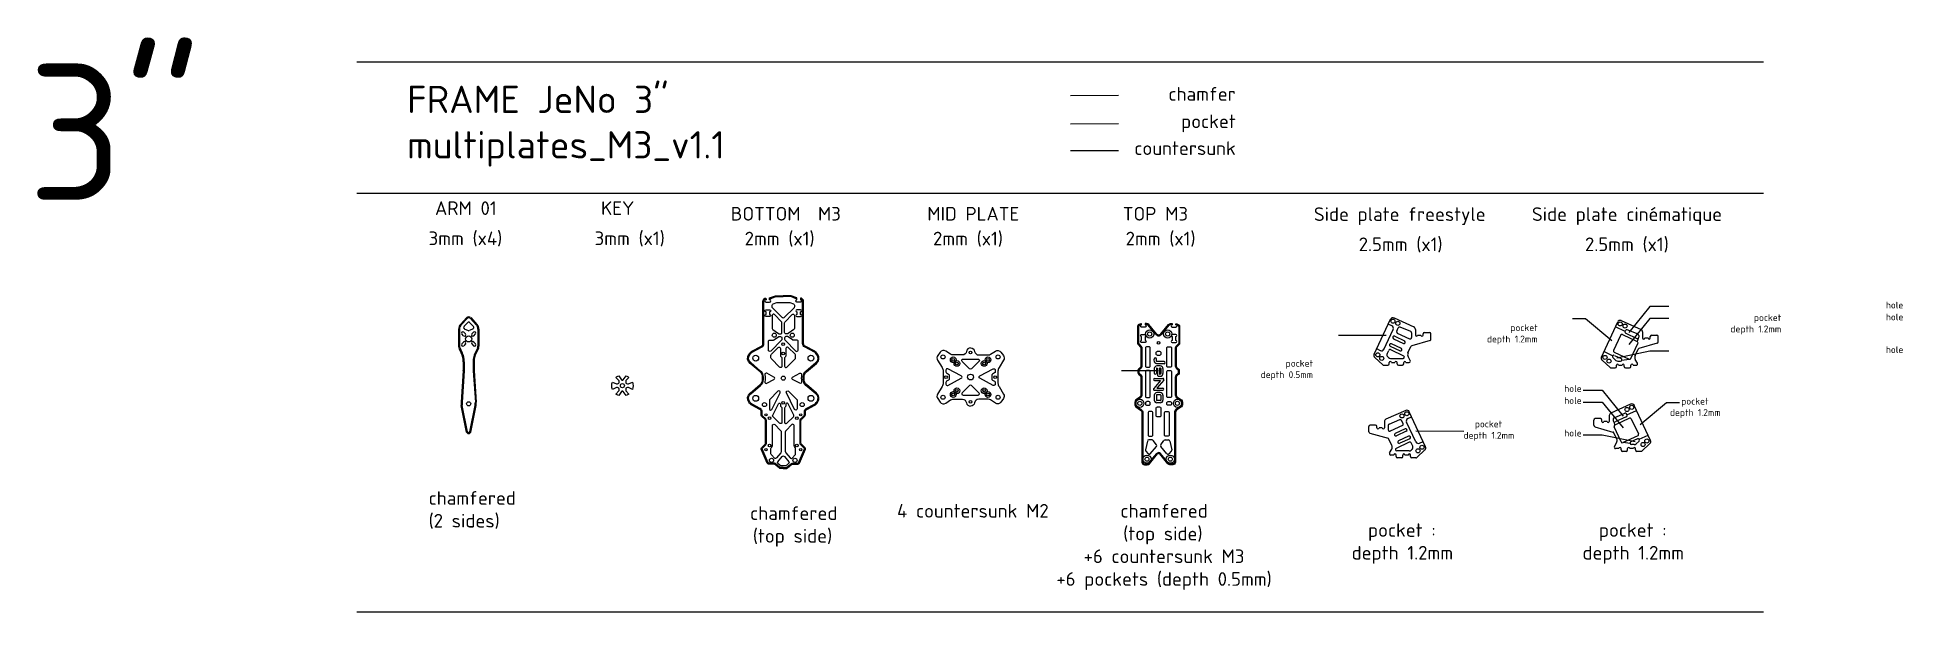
# Model space of a CAD drawing. Header units: millimetres. Extents: x -234 to 1134, y 0 to 421.
import ezdxf

# ---------------------------------------------------------------- set-up
doc = ezdxf.new("R2010")
doc.units = ezdxf.units.MM
doc.linetypes.add('JIS_09_08', pattern=[10.75, 8, -0.55, 0.55, -0.55, 0.55, -0.55])
for name, color, linetype in [('Calque1', 150, 'Continuous'), ('Calque1_pocket', 10, 'Continuous'), ('chamfered', 30, 'Continuous'), ('countersunk', 90, 'Continuous'), ('pocket', 1, 'Continuous')]:
    doc.layers.add(name, color=color, linetype=linetype)
doc.styles.get("Standard").update_dxf_attribs({"font": 'arial.ttf'})

msp = doc.modelspace()

# ---------------------------------------------------------------- linework, layer by layer
for points in [[(962.6, 223.8), (948.6, 223.8), (933.2, 204.8)], [(962.6, 215), (948.6, 215), (933.2, 196)], [(962.6, 191.1), (948.6, 191.1), (924.5, 186)], [(899.8, 162.5), (913.8, 162.5), (929.2, 143.5)], [(899.8, 153.8), (913.8, 153.8), (929.2, 134.8)], [(899.8, 129.8), (913.8, 129.8), (937.8, 124.8)]]:
    msp.add_lwpolyline(points)
at = {"layer": 'Calque1'}
for p, q in [((0, 403.3), (1032, 403.3)), ((0, 306.9), (1032, 306.9)), ((74.7, 207.3), (74.7, 194.7)), ((80.7, 215.7), (76, 210.7)), ((81.4, 212.1), (78.6, 209.2)), ((78.9, 207.6), (81.7, 206.2)), ((85.3, 207.6), (82.6, 206.2)), ((82.8, 212.1), (85.6, 209.2)), ((83.6, 215.7), (88.2, 210.7)), ((89.6, 207.3), (89.6, 194.7)), ((746.4, 188.8), (758.4, 214.5)), ((761, 215.5), (775.6, 208.9)), ((763, 205.7), (764.1, 208.2)), ((773.3, 205.5), (765.4, 208.7)), ((776.7, 207.1), (776.7, 202.8)), ((913.1, 186.8), (925.1, 212.5)), ((927.7, 213.5), (942.3, 207)), ((930.5, 205.6), (930.8, 206.2)), ((940, 203.5), (932.1, 206.7)), ((74.9, 193.4), (76.7, 189.6)), ((78.4, 202.4), (77.1, 203.7)), ((78.4, 197.8), (77.1, 196.5)), ((79.8, 203.8), (78.5, 205.1)), ((79.8, 196.4), (78.5, 195.1)), ((84.4, 203.8), (85.7, 205.1)), ((84.4, 196.4), (85.7, 195.1)), ((85.8, 202.4), (87.1, 203.7)), ((85.8, 197.8), (87.1, 196.5)), ((89.3, 193.4), (87.5, 189.6)), ((755.9, 189.2), (757.1, 191.7)), ((758.1, 194.7), (765.4, 191.4)), ((758.4, 192.2), (768, 187.7)), ((759, 196.6), (766.2, 193.2)), ((760.6, 200.2), (767.9, 196.8)), ((761.5, 202), (768.7, 198.6)), ((763.4, 204.4), (772.4, 200.2)), ((771.2, 189.8), (773.4, 194.5)), ((773.9, 204.5), (773.9, 201.1)), ((787.4, 198.9), (774, 195)), ((778.3, 202.8), (780.7, 202.8)), ((782.3, 202.8), (782.3, 203.8)), ((783.3, 204.8), (787.1, 204.8)), ((788.1, 199.9), (788.1, 203.8)), ((927.2, 202.7), (922.1, 191.6)), ((928.6, 203.2), (939.4, 198.1)), ((931, 204.3), (939.1, 200.5)), ((934.7, 185.7), (939.9, 196.8)), ((937.9, 187.9), (940.1, 192.5)), ((940.6, 202.6), (940.6, 201.4)), ((954.1, 196.9), (940.7, 193)), ((943.4, 205.2), (943.4, 200.8)), ((945, 200.8), (947.4, 200.8)), ((949, 200.8), (949, 201.8)), ((950, 202.8), (953.8, 202.8)), ((954.8, 197.9), (954.8, 201.8)), ((78.1, 183.3), (78.1, 177)), ((86.1, 183.3), (86.1, 177)), ((746.9, 186.5), (752.8, 181)), ((753.5, 180.8), (756.5, 180.8)), ((756.4, 186.9), (757.1, 186.3)), ((757.5, 181.8), (757.5, 182.8)), ((758.4, 185.8), (767.6, 185.8)), ((759.1, 182.8), (761.6, 182.8)), ((763.2, 181.8), (763.2, 182.8)), ((764.2, 180.8), (767.1, 180.8)), ((768.1, 181.8), (768.1, 182.8)), ((769.7, 182.8), (772, 182.8)), ((772.9, 184.3), (771.3, 187.1)), ((913.6, 184.5), (919.5, 179.1)), ((920.2, 178.8), (923.2, 178.8)), ((921.6, 186.4), (923.8, 184.3)), ((922.5, 190.3), (933.4, 185.2)), ((922.7, 188), (927.6, 185.7)), ((924.2, 179.8), (924.2, 180.8)), ((925.1, 183.8), (927.2, 183.8)), ((925.8, 180.8), (928.3, 180.8)), ((929.9, 179.8), (929.9, 180.8)), ((930.9, 178.8), (933.8, 178.8)), ((934.8, 179.8), (934.8, 180.8)), ((936.4, 180.8), (938.7, 180.8)), ((939.6, 182.3), (938, 185.1)), ((78.1, 176.6), (76.5, 153.7)), ((86.1, 176.6), (87.7, 153.7)), ((80.6, 131.8), (76.7, 151.2)), ((83.6, 131.8), (87.5, 151.2)), ((934.6, 152.3), (920.1, 145.7)), ((949.2, 125.6), (937.3, 151.3)), ((747.4, 136.9), (743.5, 136.9)), ((753.9, 139.3), (753.9, 134.9)), ((769.6, 147.6), (755.1, 141.1)), ((757.4, 137.6), (765.2, 140.9)), ((767.7, 137.9), (766.5, 140.4)), ((784.2, 121), (772.2, 146.6)), ((907.6, 136.7), (907.6, 140.6)), ((912.4, 141.6), (908.6, 141.6)), ((913.4, 139.6), (913.4, 140.6)), ((917.3, 139.6), (915, 139.6)), ((918.9, 143.9), (918.9, 139.6)), ((921.8, 141.3), (921.8, 140.1)), ((922.4, 142.3), (930.3, 145.5)), ((933.8, 141.9), (923, 136.9)), ((931.4, 143), (923.2, 139.2)), ((931.9, 144.3), (931.6, 145)), ((935.1, 141.5), (940.3, 130.4)), ((81.5, 130.8), (81, 131.2)), ((82.7, 130.8), (83.2, 131.2)), ((580.1, 125.2), (578.7, 118.6)), ((583.6, 126), (581.1, 126)), ((586.8, 122.5), (584.4, 125.6)), ((589.8, 122.5), (592.2, 125.6)), ((593, 126), (595.5, 126)), ((596.5, 125.2), (597.9, 118.6)), ((742.5, 132), (742.5, 135.9)), ((743.2, 131), (756.6, 127.2)), ((748.4, 134.9), (748.4, 135.9)), ((752.3, 134.9), (750, 134.9)), ((756.8, 136.7), (756.8, 133.3)), ((759.4, 122), (757.2, 126.6)), ((767.2, 136.6), (758.2, 132.4)), ((769.1, 134.1), (761.9, 130.8)), ((772.2, 124.3), (762.6, 119.8)), ((770, 132.3), (762.7, 128.9)), ((771.7, 128.7), (764.4, 125.3)), ((772.5, 126.9), (765.3, 123.5)), ((774.7, 121.4), (773.6, 123.8)), ((908.3, 135.7), (921.6, 131.8)), ((924.4, 126.6), (922.3, 131.3)), ((927.7, 124.5), (922.5, 135.6)), ((922.8, 121.1), (924.3, 123.9)), ((939.8, 129), (929, 124)), ((939.7, 126.8), (934.8, 124.5)), ((940.8, 125.1), (938.6, 123.1)), ((948.8, 123.3), (942.9, 117.8)), ((578.9, 117.7), (580.7, 115.8)), ((582.2, 115.8), (586.8, 121.2)), ((594.4, 115.8), (589.8, 121.2)), ((597.6, 117.7), (595.9, 115.8)), ((757.7, 116.4), (759.3, 119.2)), ((760.9, 114.9), (758.6, 114.9)), ((762.5, 113.9), (762.5, 114.9)), ((772.2, 117.9), (763, 117.9)), ((766.4, 112.9), (763.5, 112.9)), ((767.4, 113.9), (767.4, 114.9)), ((771.5, 114.9), (769, 114.9)), ((773.1, 113.9), (773.1, 114.9)), ((774.2, 119.1), (773.6, 118.4)), ((777.1, 112.9), (774.1, 112.9)), ((783.7, 118.6), (777.8, 113.2)), ((926, 119.6), (923.6, 119.6)), ((927.6, 118.6), (927.6, 119.6)), ((931.4, 117.6), (928.6, 117.6)), ((932.4, 118.6), (932.4, 119.6)), ((936.6, 119.6), (934, 119.6)), ((937.3, 122.6), (935.2, 122.6)), ((938.2, 118.6), (938.2, 119.6)), ((942.2, 117.6), (939.2, 117.6)), ((0, 0), (1032, 0))]:
    msp.add_line(p, q, dxfattribs=at)
for points in [[(312.9, 105.1), (310.4, 105.1, -0.175895), (309.8, 105.4), (306.5, 108.1, 0.175895), (305.9, 108.3), (302.1, 108.3, -0.297645), (301.2, 108.9), (296.7, 119.1, -0.309066), (296.9, 120.2), (299.6, 122.9, 0.198915), (299.9, 123.6), (299.9, 140.2, 0.198909), (299.6, 140.9), (297, 143.5, -0.198912), (296.7, 144.3), (296.7, 146.6, 0.276982), (295.7, 148.4), (289.8, 151.5, -0.112854), (288.2, 153), (287.7, 153.6, -0.394562), (288.5, 160.4), (295.9, 166.6, 0.221499), (297.7, 170.4), (297.7, 172.1, 0.221499), (295.9, 175.9), (288.5, 182.1, -0.394562), (287.7, 188.9), (288.2, 189.5, -0.112854), (289.8, 191), (297, 194.8, 0.276982), (298, 196.6), (298, 228, -0.198912), (298.3, 228.8), (299.5, 229.9, -0.668179), (300.3, 229.6), (300.3, 228.7, 1), (300.3, 227.1), (302.9, 227.1, 1), (302.9, 228.7), (302.9, 230.1), (307.2, 231.7, -0.092844), (307.9, 231.8), (312.9, 231.8)], [(312.9, 105.1), (315.4, 105.1, 0.175895), (316.1, 105.4), (319.3, 108.1, -0.175895), (320, 108.3), (323.7, 108.3, 0.297645), (324.7, 108.9), (329.1, 119.1, 0.309066), (328.9, 120.2), (326.2, 122.9, -0.198915), (325.9, 123.6), (325.9, 140.2, -0.198909), (326.2, 140.9), (328.8, 143.5, 0.198912), (329.1, 144.3), (329.1, 146.6, -0.276982), (330.2, 148.4), (336, 151.5, 0.112854), (337.7, 153), (338.1, 153.6, 0.394562), (337.3, 160.4), (330, 166.6, -0.221499), (328.2, 170.4), (328.2, 172.1, -0.221499), (330, 175.9), (337.3, 182.1, 0.394562), (338.1, 188.9), (337.7, 189.5, 0.112854), (336, 191), (328.9, 194.8, -0.276982), (327.8, 196.6), (327.8, 228, 0.198912), (327.5, 228.8), (326.4, 229.9, 0.668179), (325.5, 229.6), (325.5, 228.7, -1), (325.5, 227.1), (322.9, 227.1, -1), (322.9, 228.7), (322.9, 230.1), (318.7, 231.7, 0.092844), (317.9, 231.8), (312.9, 231.8)], [(586.8, 203.8), (581.1, 210.6, 0.221601), (579.5, 211.3), (578.3, 211.3), (578.3, 210.4, -1), (578.3, 208.8), (575.7, 208.8, -1), (575.7, 210.4), (575.7, 210.8, 0.581935), (574.9, 211.2), (573.4, 210.3, 0.264274), (572.9, 209.4), (572.9, 196.7, 0.198912), (573.2, 196), (575, 194.1, -0.198912), (575.3, 193.4), (575.3, 180.3, -0.243004), (574.5, 178.7), (573.8, 178.1, 0.243004), (573.1, 176.9), (573.1, 175.3, 0.243004), (573.8, 174.1), (574.5, 173.5, -0.243004), (575.3, 171.9), (575.3, 159, -0.243004), (574.5, 157.3), (571.6, 155.3, 0.243004), (570.8, 153.7), (570.8, 151.8, 0.243004), (571.6, 150.2), (575.1, 147.7, -0.243001), (576, 146.1), (576, 109.7), (576, 109.7, 0.41421), (578, 107.7), (579.9, 107.7, 0.222436), (581.5, 108.4), (587.5, 115.7, -0.222436), (588.3, 116)], [(589.8, 203.8), (595.5, 210.6, -0.221601), (597, 211.3), (598.3, 211.3), (598.3, 210.4, 1), (598.3, 208.8), (600.9, 208.8, 1), (600.9, 210.4), (600.9, 210.8, -0.581935), (601.6, 211.2), (603.2, 210.3, -0.264274), (603.7, 209.4), (603.7, 196.7, -0.198912), (603.4, 196), (601.5, 194.1, 0.198912), (601.2, 193.4), (601.2, 180.3, 0.243004), (602.1, 178.7), (602.8, 178.1, -0.243004), (603.4, 176.9), (603.4, 175.3, -0.243004), (602.8, 174.1), (602.1, 173.5, 0.243004), (601.2, 171.9), (601.2, 159, 0.243004), (602.1, 157.3), (605, 155.3, -0.243004), (605.8, 153.7), (605.8, 151.8, -0.243004), (605, 150.2), (601.4, 147.7, 0.243001), (600.6, 146.1), (600.6, 109.7), (600.6, 109.7, -0.41421), (598.6, 107.7), (596.6, 107.7, -0.222436), (595.1, 108.4), (589.1, 115.7, 0.222436), (588.3, 116)], [(450.3, 193.5, 0.372437), (447.3, 190.9, -0.372437), (444.4, 188.3), (437.3, 188.3, -0.144426), (435.7, 188.8), (432.1, 191.1, 0.397447), (428, 190.4), (426.2, 187.9, 0.304357), (426.1, 184.5), (429.4, 179.1, -0.138495), (430.2, 176.4), (430.2, 172.1), (430.2, 167.7, -0.138495), (429.4, 165.1), (426.1, 159.6, 0.304357), (426.2, 156.3), (428, 153.8, 0.397447), (432.1, 153), (435.7, 155.3, -0.144426), (437.3, 155.8), (444.4, 155.8, -0.372437), (447.3, 153.3, 0.372437), (450.3, 150.7, 0.372437)], [(450.3, 193.5, -0.372437), (453.3, 190.9, 0.372437), (456.3, 188.3), (463.3, 188.3, 0.144426), (464.9, 188.8), (468.5, 191.1, -0.397447), (472.6, 190.4), (474.4, 187.9, -0.304357), (474.6, 184.5), (471.2, 179.1, 0.138495), (470.4, 176.4), (470.4, 172.1), (470.4, 167.7, 0.138495), (471.2, 165.1), (474.6, 159.6, -0.304357), (474.4, 156.3), (472.6, 153.8, -0.397447), (468.5, 153), (464.9, 155.3, 0.144426), (463.3, 155.8), (456.3, 155.8, 0.372437), (453.3, 153.3, -0.372437), (450.3, 150.7, -0.372437)]]:
    msp.add_lwpolyline(points, format="xyb", dxfattribs=at)
for points in [[(300.3, 219.9, -1), (300.3, 221.5), (302.9, 221.5, -1), (302.9, 219.9), (302.9, 218.1, -1), (302.9, 216.5), (300.3, 216.5, -1), (300.3, 218.1)], [(312.9, 226.9), (317.4, 226.9, -0.092844), (317.7, 226.8), (320.4, 225.8, -0.309469), (321.1, 224.8), (321.1, 223.5, -0.198912), (320.8, 222.8), (313.6, 215.7, -0.414214), (312.2, 215.7), (305.1, 222.8, -0.198912), (304.8, 223.5), (304.8, 224.8, -0.309469), (305.4, 225.8), (308.1, 226.8, -0.092844), (308.5, 226.9)], [(325.5, 219.9, 1), (325.5, 221.5), (322.9, 221.5, 1), (322.9, 219.9), (322.9, 218.1, 1), (322.9, 216.5), (325.5, 216.5, 1), (325.5, 218.1)], [(305.2, 206.9), (309.3, 204, 0.155552), (309.8, 203.8), (310.9, 203.8, 0.414214), (311.9, 204.8), (311.9, 212, 0.198912), (311.6, 212.7), (306.5, 217.9, 0.668195), (304.8, 217.2), (304.8, 207.7, 0.242992)], [(320.7, 206.9), (316.6, 204, -0.155552), (316, 203.8), (314.9, 203.8, -0.414214), (313.9, 204.8), (313.9, 212, -0.198912), (314.2, 212.7), (319.4, 217.9, -0.668195), (321.1, 217.2), (321.1, 207.7, -0.242992)], [(305.5, 199.2, 0.155552), (306.1, 199.4), (309.3, 201.6, -0.155552), (309.8, 201.8), (310.9, 201.8, -0.414214), (311.9, 200.8), (311.9, 199.8, -0.198912), (311.6, 199.1), (303.7, 191.2, -0.668145), (302, 191.9), (302, 198.2, -0.414241), (303, 199.2)], [(304.2, 188.8), (309.2, 193.8, -0.668187), (310.9, 193.1), (310.9, 187.9, 0.198919), (311.2, 187.2), (311.6, 186.8, -0.198912), (311.9, 186.1), (311.9, 180.1, -0.667391), (310.2, 179.4), (304.2, 185.4, -0.199485), (303.9, 186.1), (303.9, 188.1, -0.198906)], [(320.3, 199.2, -0.155552), (319.7, 199.4), (316.6, 201.6, 0.155552), (316, 201.8), (314.9, 201.8, 0.414214), (313.9, 200.8), (313.9, 199.8, 0.198912), (314.2, 199.1), (322.1, 191.2, 0.668145), (323.8, 191.9), (323.8, 198.2, 0.414241), (322.8, 199.2)], [(321.6, 188.8), (316.6, 193.8, 0.668187), (314.9, 193.1), (314.9, 187.9, -0.198919), (314.6, 187.2), (314.2, 186.8, 0.198912), (313.9, 186.1), (313.9, 180.1, 0.667391), (315.6, 179.4), (321.6, 185.4, 0.199485), (321.9, 186.1), (321.9, 188.1, 0.198906)], [(575.7, 197.4, -1), (575.7, 199), (575.7, 201.8, -1), (575.7, 203.4), (578.3, 203.4, -1), (578.3, 201.8), (578.3, 199, -1), (578.3, 197.4)], [(579.7, 179.3), (581.2, 179.3, 0.414214), (582.2, 180.3), (582.2, 193.3, 0.414214), (581.2, 194.3), (579.7, 194.3, 0.414214), (578.7, 193.3), (578.7, 180.3, 0.414214)], [(596.8, 179.3), (595.3, 179.3, -0.414214), (594.3, 180.3), (594.3, 193.3, -0.414214), (595.3, 194.3), (596.8, 194.3, -0.414214), (597.8, 193.3), (597.8, 180.3, -0.414214)], [(600.9, 197.4, 1), (600.9, 199), (600.9, 201.8, 1), (600.9, 203.4), (598.3, 203.4, 1), (598.3, 201.8), (598.3, 199, 1), (598.3, 197.4)], [(443.5, 171.2, 0.607188), (443.5, 173), (433.6, 178.1, 0.562717), (432.2, 177.2), (432.2, 176, 0.264198), (432.7, 175.1), (434.2, 174.2, -0.264198), (434.7, 173.3), (434.7, 172.1), (434.7, 170.8, -0.264198), (434.2, 169.9), (432.7, 169, 0.264198), (432.2, 168.2), (432.2, 166.9, 0.562717), (433.6, 166)], [(449.6, 178.2), (444.2, 183.6, -0.668967), (444.9, 185.3), (455.8, 185.3, -0.668967), (456.5, 183.6), (451, 178.2, -0.412937)], [(457.1, 171.2, -0.607188), (457.1, 173), (467, 178.1, -0.562717), (468.4, 177.2), (468.4, 176, -0.264198), (468, 175.1), (466.4, 174.2, 0.264198), (465.9, 173.3), (465.9, 172.1), (465.9, 170.8, 0.264198), (466.4, 169.9), (468, 169, -0.264198), (468.4, 168.2), (468.4, 166.9, -0.562717), (467, 166)], [(199.7, 159.6, -0.07543), (197.6, 158.5), (195.5, 161.4, 0.513236), (194.2, 161.4), (192.2, 158.5, -0.07543), (190.1, 159.6), (192.3, 162, 0.187292), (192.5, 162.6), (192.5, 163.3, 0.326579), (191.8, 164.2), (191.2, 164.5, 0.187351), (190.5, 164.4), (187.6, 163.1, -0.177758), (187.6, 168.4), (190.5, 167.1, 0.187351), (191.2, 167.1), (191.8, 167.3, 0.326579), (192.5, 168.2), (192.5, 168.9, 0.187292), (192.3, 169.6), (190.1, 171.9, -0.07543), (192.2, 173), (194.2, 170.1, 0.513236), (195.5, 170.1), (197.6, 173, -0.07543), (199.7, 171.9), (197.5, 169.6, 0.187292), (197.3, 168.9), (197.3, 168.2, 0.326579), (197.9, 167.3), (198.6, 167.1, 0.187351), (199.3, 167.1), (202.2, 168.4, -0.177758), (202.2, 163.1), (199.3, 164.4, 0.187351), (198.6, 164.5), (197.9, 164.2, 0.326579), (197.3, 163.3), (197.3, 162.6, 0.187292), (197.5, 162), (199.7, 159.6)], [(306.1, 172.1), (300.8, 174.9, 0.636175), (299.4, 173.8, -0.108505), (299.4, 168.7, 0.636175), (300.8, 167.6), (306.1, 170.4, 0.607188)], [(319.7, 172.1), (325, 174.9, -0.636175), (326.4, 173.8, 0.108505), (326.4, 168.7, -0.636175), (325, 167.6), (319.7, 170.4, -0.607188)], [(449.6, 165.9), (444.2, 160.5, 0.668967), (444.9, 158.8), (455.8, 158.8, 0.668967), (456.5, 160.5), (451, 165.9, 0.412937)], [(579.7, 157.1), (581.2, 157.1, 0.414214), (582.2, 158.1), (582.2, 175.9, 0.414214), (581.2, 176.9), (579.7, 176.9, 0.414214), (578.7, 175.9), (578.7, 158.1, 0.414214)], [(596.8, 157.1), (595.3, 157.1, -0.414214), (594.3, 158.1), (594.3, 175.9, -0.414214), (595.3, 176.9), (596.8, 176.9, -0.414214), (597.8, 175.9), (597.8, 158.1, -0.414214)], [(302.7, 155), (302.7, 148.9, 0.792288), (304.6, 148.4), (310.6, 160.5, 0.848945), (309, 161.7), (303, 155.7, 0.199479)], [(309.4, 152.5, -0.792298), (310.9, 152.1), (310.9, 151.1, 0.198919), (311.2, 150.4), (311.6, 150, -0.198912), (311.9, 149.3), (311.9, 138.9, -0.668179), (310.2, 138.2), (305.4, 142.9, -0.322233), (305.2, 144.1)], [(316.4, 152.5, 0.792298), (314.9, 152.1), (314.9, 151.1, -0.198919), (314.6, 150.4), (314.2, 150, 0.198912), (313.9, 149.3), (313.9, 138.9, 0.668179), (315.6, 138.2), (320.4, 142.9, 0.322233), (320.6, 144.1)], [(323.1, 155), (323.1, 148.9, -0.792288), (321.2, 148.4), (315.2, 160.5, -0.848945), (316.8, 161.7), (322.8, 155.7, -0.199479)], [(579.7, 151.4), (581.2, 151.4, 0.414214), (582.2, 152.4), (582.2, 153.1, 0.414214), (581.2, 154.1), (579.7, 154.1, 0.414214), (578.7, 153.1), (578.7, 152.4, 0.414214)], [(596.8, 151.4), (595.3, 151.4, -0.414214), (594.3, 152.4), (594.3, 153.1, -0.414214), (595.3, 154.1), (596.8, 154.1, -0.414214), (597.8, 153.1), (597.8, 152.4, -0.414214)], [(308, 112.8, -0.440855), (306.5, 112.7), (304.2, 115, -0.198909), (303.9, 115.7), (303.9, 119.7, -0.213406), (304.3, 120.4, 0.213403), (304.9, 121.9), (304.9, 136.5, -0.668179), (306.6, 137.2), (310.8, 133, -0.198912), (311.4, 131.6), (311.4, 117.7, -0.175598), (311, 116.4)], [(317.9, 112.8, 0.440855), (319.4, 112.7), (321.6, 115, 0.198909), (321.9, 115.7), (321.9, 119.7, 0.213406), (321.6, 120.4, -0.213403), (320.9, 121.9), (320.9, 136.5, 0.668179), (319.2, 137.2), (315, 133, 0.198912), (314.4, 131.6), (314.4, 117.7, 0.175598), (314.9, 116.4)], [(581.5, 128.7), (583, 128.7, 0.414214), (584, 129.7), (584, 145.8, 0.414214), (583, 146.8), (581.5, 146.8, 0.414214), (580.5, 145.8), (580.5, 129.7, 0.414214)], [(595, 128.7), (593.5, 128.7, -0.414214), (592.5, 129.7), (592.5, 145.8, -0.414214), (593.5, 146.8), (595, 146.8, -0.414214), (596, 145.8), (596, 129.7, -0.414214)], [(313.7, 113.9), (317, 110, -0.413876), (316.8, 108.6), (315.4, 107.4, -0.175895), (314.7, 107.1), (312.9, 107.1), (311.1, 107.1, -0.175895), (310.5, 107.4), (309, 108.6, -0.413876), (308.9, 110), (312.2, 113.9, -0.46803)]]:
    msp.add_lwpolyline(points, format="xyb", close=True, dxfattribs=at)
for centre, radius in [((760.2, 213.1), 1.5), ((763.8, 211.5), 1.5), ((926.9, 211.1), 1.5), ((930.5, 209.5), 1.5), ((82.1, 200.1), 2.25), ((306.3, 202.8), 1.5), ((312.9, 196.3), 1), ((319.5, 202.8), 1.5), ((581.7, 203.7), 1.5), ((588.3, 197.2), 1), ((594.9, 203.7), 1.5), ((292.7, 186), 2.15), ((312.9, 189.3), 1), ((333.2, 186), 2.15), ((430.1, 186.9), 1.5), ((437.6, 184.8), 1), ((440.3, 182.1), 1), ((450.3, 190.1), 1), ((460.3, 182.1), 1), ((463.1, 184.8), 1), ((470.5, 186.9), 1.5), ((749.1, 188.4), 1.5), ((752, 185.8), 1.5), ((915.8, 186.5), 1.5), ((918.7, 183.8), 1.5), ((194.9, 165.8), 1.5), ((312.9, 171.3), 1.5), ((432.3, 172.1), 1), ((450.3, 172.1), 2.15), ((468.3, 172.1), 1), ((82.1, 152.5), 1.5), ((292.7, 156.5), 2.15), ((299.1, 151.9), 1.5), ((312.9, 153.2), 1), ((326.8, 151.9), 1.5), ((333.2, 156.5), 2.15), ((430.1, 157.3), 1.5), ((437.6, 159.3), 1), ((440.3, 162.1), 1), ((450.3, 154), 1), ((460.3, 162.1), 1), ((463.1, 159.3), 1), ((470.5, 157.3), 1.5), ((574.5, 152.8), 1.5), ((602.1, 152.8), 1.5), ((935.4, 149.9), 1.5), ((300.2, 144.4), 0.8), ((302.9, 141.9), 1), ((322.9, 141.9), 1), ((325.7, 144.4), 0.8), ((766.8, 143.6), 1.5), ((770.4, 145.2), 1.5), ((931.9, 148.3), 1.5), ((943.7, 122.6), 1.5), ((946.5, 125.2), 1.5), ((300.2, 118.9), 0.8), ((302.9, 121.9), 1), ((304.3, 111), 1.5), ((321.5, 111), 1.5), ((322.9, 121.9), 1), ((325.7, 118.9), 0.8), ((579.7, 111.9), 1.5), ((596.9, 111.9), 1.5), ((778.6, 118), 1.5), ((781.5, 120.6), 1.5)]:
    msp.add_circle(centre, radius, dxfattribs=at)
for centre, radius, start, end in [((79.7, 207.3), 5, 136.6496, 180), ((77.8, 204.4), 1, 45, 225), ((79.4, 208.5), 1, 136.6496, 243.2647), ((82.1, 214.3), 2, 43.3504, 136.6496), ((82.1, 211.4), 1, 43.3504, 136.6496), ((82.1, 207.1), 1, 243.2647, 296.7353), ((84.9, 208.5), 1, 296.7353, 43.3504), ((86.4, 204.4), 1, 315, 135), ((84.6, 207.3), 5, 360, 43.3504), ((760.2, 213.6), 2, 65.8359, 155), ((763.9, 205.3), 1, 155, 245.01), ((765, 207.8), 1, 67.5567, 155), ((772.9, 204.5), 1, 0, 67.5567), ((774.7, 207.1), 2, 0, 65.8359), ((926.9, 211.7), 2, 65.8359, 155), ((931.4, 205.2), 1, 155, 245.01), ((931.7, 205.8), 1, 67.5567, 155), ((941.4, 205.2), 2, 0, 65.8359), ((77.7, 194.7), 3, 180, 205.0173), ((77.8, 195.8), 1, 135, 315), ((79.1, 203.1), 1, 225, 45), ((79.1, 197.1), 1, 315, 135), ((85.1, 203.1), 1, 135, 315), ((85.1, 197.1), 1, 45, 225), ((86.4, 195.8), 1, 225, 45), ((86.6, 194.7), 3, 334.9827, 360), ((588.3, 205.1), 2, 220.0205, 319.9795), ((758, 191.3), 1, 65.01, 155), ((758.5, 195.6), 1, 65.01, 245.01), ((761.1, 201.1), 1, 65.01, 245.01), ((765.8, 192.3), 1, 245.01, 65.01), ((768.3, 197.7), 1, 245.01, 65.01), ((772.9, 201.1), 1, 245.01, 0), ((774.3, 194), 1, 106.2136, 155), ((777.5, 202.8), 0.8, 180, 0), ((781.5, 202.8), 0.8, 180, 0), ((783.3, 203.8), 1, 90, 180), ((787.1, 203.8), 1, 0, 90), ((787.1, 199.9), 1, 286.2136, 0), ((923, 191.2), 1, 155.01, 245.01), ((928.1, 202.3), 1, 65.01, 155.01), ((939.6, 201.4), 1, 245.01, 0), ((939, 197.2), 1, 335, 65.01), ((939.6, 202.6), 1, 0, 67.5567), ((941, 192.1), 1, 106.2136, 155), ((944.2, 200.8), 0.8, 180, 0), ((948.2, 200.8), 0.8, 180, 0), ((950, 201.8), 1, 90, 180), ((953.8, 201.8), 1, 0, 90), ((953.8, 197.9), 1, 286.2136, 0), ((63.1, 183.3), 15, 0, 25.0173), ((101.1, 183.3), 15, 154.9827, 180), ((748.2, 188), 2, 155, 227.267), ((753.5, 181.8), 1, 227.267, 270), ((757.7, 188.4), 2, 155, 227.267), ((756.5, 181.8), 1, 270, 0), ((758.4, 187.8), 2, 227.267, 270), ((758.3, 182.8), 0.8, 0, 180), ((762.4, 182.8), 0.8, 0, 180), ((764.2, 181.8), 1, 180, 270), ((767.1, 181.8), 1, 270, 0), ((767.6, 186.8), 1, 270, 65.01), ((768.9, 182.8), 0.8, 0, 180), ((774, 188.6), 3, 155, 209.2621), ((772, 183.8), 1, 270, 29.2621), ((914.9, 186), 2, 155, 227.267), ((920.2, 179.8), 1, 227.267, 270), ((922.2, 187.1), 1, 65.01, 227.267), ((923.2, 179.8), 1, 270, 0), ((925.1, 185.8), 2, 227.267, 270), ((925, 180.8), 0.8, 0, 180), ((927.2, 184.8), 1, 270, 65.01), ((929.1, 180.8), 0.8, 0, 180), ((930.9, 179.8), 1, 180, 270), ((933.8, 186.1), 1, 245.01, 335), ((933.8, 179.8), 1, 270, 0), ((935.6, 180.8), 0.8, 0, 180), ((940.6, 186.6), 3, 155, 209.2621), ((938.7, 181.8), 1, 270, 29.2621), ((73.1, 177), 5, 356.034, 0), ((91.1, 177), 5, 180, 183.9778), ((86.5, 153.2), 10, 177.0511, 191.3824), ((77.7, 153.2), 10, 348.6044, 2.9576), ((935.5, 150.4), 2, 25, 114.1641), ((743.5, 135.9), 1, 90, 180), ((747.4, 135.9), 1, 0, 90), ((755.9, 139.3), 2, 114.1641, 180), ((757.8, 136.7), 1, 112.4433, 180), ((765.6, 139.9), 1, 25, 112.4433), ((766.8, 137.5), 1, 294.99, 25), ((770.4, 145.8), 2, 25, 114.1641), ((908.6, 140.6), 1, 90, 180), ((912.4, 140.6), 1, 0, 90), ((914.2, 139.6), 0.8, 180, 0), ((918.1, 139.6), 0.8, 180, 0), ((920.9, 143.9), 2, 114.1641, 180), ((922.8, 141.3), 1, 112.4433, 180), ((922.8, 140.1), 1, 180, 294.99), ((923.4, 136), 1, 114.99, 205), ((930.7, 144.6), 1, 25, 112.4433), ((931, 143.9), 1, 294.99, 25), ((934.2, 141), 1, 24.99, 114.99), ((81.6, 132), 1, 191.3824, 233.8281), ((82.1, 131.6), 1, 233.8281, 306.1719), ((82.7, 132), 1, 306.1719, 348.6044), ((581.1, 125), 1, 90, 167.9842), ((583.6, 125), 1, 37.6367, 90), ((593, 125), 1, 90, 142.3633), ((595.5, 125), 1, 12.0158, 90), ((743.5, 132), 1, 180, 253.7864), ((749.2, 134.9), 0.8, 180, 0), ((753.1, 134.9), 0.8, 180, 0), ((756.3, 126.2), 1, 25, 73.7864), ((757.8, 133.3), 1, 180, 294.99), ((762.3, 129.9), 1, 114.99, 294.99), ((764.8, 124.4), 1, 114.99, 294.99), ((769.6, 133.2), 1, 294.99, 114.99), ((772.1, 127.8), 1, 294.99, 114.99), ((772.7, 123.4), 1, 25, 114.99), ((908.6, 136.7), 1, 180, 253.7864), ((921.4, 130.8), 1, 25, 73.7864), ((921.7, 125.4), 3, 330.7379, 25), ((928.6, 124.9), 1, 205, 294.99), ((935.2, 123.6), 1, 114.99, 270), ((940.1, 125.9), 1, 312.733, 114.99), ((939.4, 129.9), 1, 294.99, 24.99), ((947.4, 124.8), 2, 312.733, 25), ((579.7, 118.4), 1, 167.9842, 222.8621), ((581.4, 116.5), 1, 222.8621, 319.5607), ((586, 121.9), 1, 319.5607, 37.6367), ((590.6, 121.9), 1, 142.3633, 220.4393), ((595.2, 116.5), 1, 220.4393, 317.1379), ((596.9, 118.4), 1, 317.1379, 12.0158), ((758.6, 115.9), 1, 150.7379, 270), ((756.7, 120.7), 3, 330.7379, 25), ((761.7, 114.9), 0.8, 0, 180), ((763, 118.9), 1, 114.99, 270), ((763.5, 113.9), 1, 180, 270), ((766.4, 113.9), 1, 270, 0), ((768.2, 114.9), 0.8, 0, 180), ((772.3, 114.9), 0.8, 0, 180), ((772.2, 119.9), 2, 270, 312.733), ((774.1, 113.9), 1, 180, 270), ((772.9, 120.5), 2, 312.733, 25), ((777.1, 113.9), 1, 270, 312.733), ((782.4, 120.1), 2, 312.733, 25), ((923.6, 120.6), 1, 150.7379, 270), ((926.8, 119.6), 0.8, 0, 180), ((928.6, 118.6), 1, 180, 270), ((931.4, 118.6), 1, 270, 0), ((933.2, 119.6), 0.8, 0, 180), ((937.4, 119.6), 0.8, 0, 180), ((937.3, 124.6), 2, 270, 312.733), ((939.2, 118.6), 1, 180, 270), ((942.2, 118.6), 1, 270, 312.733)]:
    msp.add_arc(centre, radius, start, end, dxfattribs=at)
at = {"layer": 'Calque1_pocket'}
for p, q in [((585.1, 178.3), (585.1, 175)), ((586.7, 178.3), (586.7, 175)), ((589.5, 180.3), (587.1, 180.3)), ((589.9, 178.3), (589.9, 174.7)), ((591.5, 178.3), (591.5, 174.7)), ((585.1, 175), (585.1, 175)), ((585.3, 171.1), (591.4, 171.1)), ((592, 169.8), (587, 164)), ((585.1, 158.7), (585.1, 155.2)), ((586.7, 158.7), (586.7, 155.2)), ((587, 164), (591.4, 164)), ((589.5, 160.7), (587.1, 160.7)), ((589.5, 159.1), (587.1, 159.1)), ((589.5, 154.8), (587.1, 154.8)), ((589.5, 153.2), (587.1, 153.2)), ((589.9, 158.7), (589.9, 155.2)), ((591.5, 158.7), (591.5, 155.2))]:
    msp.add_line(p, q, dxfattribs=at)
for points in [[(592.3, 181.8), (587, 181.8, -0.245066), (585.6, 182.6, -0.113399), (585.2, 183.5, -0.037158), (585.1, 185.3, -0.049183)], [(592.3, 183.4), (587, 183.4, -0.245066), (586.9, 183.5, -0.113399), (586.8, 183.7, -0.037158), (586.7, 185.3)], [(587.1, 178.7), (587.4, 178.7), (587.4, 173.5, 0.414214), (588.2, 172.7), (589.5, 172.7)], [(585.3, 169.5), (589.6, 169.5), (584.7, 163.8, 0.640968), (585.3, 162.4), (591.4, 162.4)]]:
    msp.add_lwpolyline(points, format="xyb", dxfattribs=at)
for points in [[(587.5, 191), (589, 191, -0.414214), (590, 190), (590, 189, -0.414214), (589, 188), (587.5, 188, -0.414214), (586.5, 189), (586.5, 190, -0.414214)], [(587.5, 150.2), (589, 150.2, -0.414214), (590, 149.2), (590, 143.9, -0.414214), (589, 142.9), (587.5, 142.9, -0.414214), (586.5, 143.9), (586.5, 149.2, -0.414214)]]:
    msp.add_lwpolyline(points, format="xyb", close=True, dxfattribs=at)
msp.add_lwpolyline([(589.5, 178.7), (589, 178.7), (589, 174.3), (589.5, 174.3)], dxfattribs=at)
for centre, radius, start, end in [((585.9, 185.3), 0.8, 0.5299, 180.5299), ((587.1, 178.3), 2, 90, 180), ((587.1, 178.3), 0.4, 90, 180), ((589.5, 178.3), 2, 0, 90), ((589.5, 178.3), 0.4, 0, 90), ((592.3, 182.6), 0.8, 270, 90), ((585.3, 170.3), 0.8, 90, 270), ((585.9, 175), 0.787, 180, 0), ((589.5, 174.7), 2, 270, 0), ((589.5, 174.7), 0.4, 270, 0), ((591.4, 170.3), 0.8, 319.3657, 90), ((587.1, 158.7), 2, 90, 180), ((587.1, 155.2), 2, 180, 270), ((587.1, 158.7), 0.4, 90, 180), ((587.1, 155.2), 0.4, 180, 270), ((589.5, 158.7), 2, 0, 90), ((589.5, 158.7), 0.4, 0, 90), ((589.5, 155.2), 2, 270, 0), ((589.5, 155.2), 0.4, 270, 0), ((591.4, 163.2), 0.8, 270, 90)]:
    msp.add_arc(centre, radius, start, end, dxfattribs=at)
at = {"layer": 'chamfered'}
for p, q in [((523.6, 378.7), (558.8, 378.8)), ((75.4, 207.3), (75.4, 194.7)), ((81.2, 215.2), (76.5, 210.3)), ((83.1, 215.2), (87.7, 210.3)), ((88.9, 207.3), (88.9, 194.7)), ((75.6, 193.7), (77.3, 189.9)), ((88.7, 193.7), (86.9, 189.9)), ((78.8, 183.3), (78.8, 177)), ((85.4, 183.3), (85.4, 177)), ((78.8, 176.6), (77.2, 153.6)), ((85.4, 176.6), (87, 153.6)), ((81.3, 132), (77.4, 151.3)), ((83, 132), (86.9, 151.3)), ((81.9, 131.4), (81.4, 131.8)), ((82.3, 131.4), (82.8, 131.8))]:
    msp.add_line(p, q, dxfattribs=at)
for points in [[(312.9, 105.8), (310.4, 105.8, -0.175895), (310.2, 105.9), (307, 108.6, 0.175895), (305.9, 109), (302.1, 109, -0.297645), (301.8, 109.2), (297.4, 119.4, -0.309066), (297.4, 119.7), (300.1, 122.4, 0.198915), (300.6, 123.6), (300.6, 140.2, 0.198909), (300.1, 141.4), (297.5, 144, -0.198912), (297.4, 144.3), (297.4, 146.6, 0.276982), (296, 149), (290.2, 152.1, -0.112854), (288.7, 153.4), (288.3, 154, -0.394562), (289, 159.8), (296.3, 166, 0.221499), (298.4, 170.4), (298.4, 172.1, 0.221499), (296.3, 176.5), (289, 182.7, -0.394562), (288.3, 188.5), (288.7, 189.1, -0.112854), (290.2, 190.4), (297.3, 194.2, 0.276982), (298.7, 196.6), (298.7, 228, -0.198912), (298.8, 228.3), (300.3, 229.7)], [(302.9, 229.3), (307.4, 231.1, -0.092844), (307.9, 231.1), (312.9, 231.1)], [(322.9, 229.3), (318.4, 231.1, 0.092844), (317.9, 231.1), (312.9, 231.1)], [(312.9, 105.8), (315.4, 105.8, 0.175895), (315.6, 105.9), (318.9, 108.6, -0.175895), (320, 109), (323.7, 109, 0.297645), (324, 109.2), (328.5, 119.4, 0.309066), (328.4, 119.7), (325.7, 122.4, -0.198915), (325.2, 123.6), (325.2, 140.2, -0.198909), (325.7, 141.4), (328.3, 144, 0.198912), (328.4, 144.3), (328.4, 146.6, -0.276982), (329.8, 149), (335.7, 152.1, 0.112854), (337.1, 153.4), (337.6, 154, 0.394562), (336.9, 159.8), (329.5, 166, -0.221499), (327.5, 170.4), (327.5, 172.1, -0.221499), (329.5, 176.5), (336.9, 182.7, 0.394562), (337.6, 188.5), (337.1, 189.1, 0.112854), (335.7, 190.4), (328.6, 194.2, -0.276982), (327.1, 196.6), (327.1, 228, 0.198912), (327, 228.3), (325.6, 229.7)], [(575.7, 210.8), (573.7, 209.7, 0.264274), (573.6, 209.4), (573.6, 196.7, 0.198912), (573.7, 196.5), (575.5, 194.6, -0.198912), (576, 193.4), (576, 180.3, -0.243004), (574.9, 178.1), (574.2, 177.6, 0.243004), (573.8, 176.9), (573.8, 175.3, 0.243004), (574.2, 174.6), (574.9, 174.1, -0.243004), (576, 171.9), (576, 159, -0.243004), (574.9, 156.8), (572, 154.7, 0.243004), (571.5, 153.7), (571.5, 151.8, 0.243004), (572, 150.8), (575.5, 148.3, -0.243001), (576.7, 146.1), (576.7, 109.7, 0.41421), (578, 108.4), (579.9, 108.4, 0.222436), (580.9, 108.9), (587, 116.1, -0.222436), (588.3, 116.7)], [(586.2, 203.4), (580.5, 210.1, 0.221601), (579.5, 210.6), (578.3, 210.6)], [(600.9, 210.8), (602.8, 209.7, -0.264274), (603, 209.4), (603, 196.7, -0.198912), (602.9, 196.5), (601, 194.6, 0.198912), (600.5, 193.4), (600.5, 180.3, 0.243004), (601.7, 178.1), (602.4, 177.6, -0.243004), (602.7, 176.9), (602.7, 175.3, -0.243004), (602.4, 174.6), (601.7, 174.1, 0.243004), (600.5, 171.9), (600.5, 159, 0.243004), (601.7, 156.8), (604.6, 154.7, -0.243004), (605.1, 153.7), (605.1, 151.8, -0.243004), (604.6, 150.8), (601, 148.3, 0.243001), (599.9, 146.1), (599.9, 109.7, -0.41421), (598.6, 108.4), (596.6, 108.4, -0.222436), (595.6, 108.9), (589.6, 116.1, 0.222436), (588.3, 116.7)], [(590.4, 203.4), (596, 210.1, -0.221601), (597, 210.6), (598.3, 210.6)]]:
    msp.add_lwpolyline(points, format="xyb", dxfattribs=at)
for centre, radius, start, end in [((79.7, 207.3), 4.3, 136.6496, 180), ((82.1, 214.3), 1.3, 43.3504, 136.6496), ((84.6, 207.3), 4.3, 360, 43.3504), ((77.7, 194.7), 2.3, 180, 205.0173), ((86.6, 194.7), 2.3, 334.9827, 360), ((588.3, 205.1), 2.7, 220.0205, 319.9795), ((63.1, 183.3), 15.7, 0, 25.0173), ((101.1, 183.3), 15.7, 154.9827, 180), ((73.1, 177), 5.7, 356.034, 0), ((91.1, 177), 5.7, 180, 183.9778), ((86.5, 153.2), 9.3, 177.0511, 191.3824), ((77.7, 153.2), 9.3, 348.6044, 2.9576), ((81.6, 132), 0.3, 191.3824, 233.8281), ((82.1, 131.6), 0.3, 233.8281, 306.1719), ((82.7, 132), 0.3, 306.1719, 348.6044)]:
    msp.add_arc(centre, radius, start, end, dxfattribs=at)
at = {"layer": 'countersunk'}
msp.add_line((523.6, 338.2), (558.8, 338.3), dxfattribs=at)
for centre, radius in [((581.7, 203.7), 3), ((594.9, 203.7), 3), ((437.6, 184.8), 2.1), ((440.3, 182.1), 2.1), ((460.3, 182.1), 2.1), ((463.1, 184.8), 2.1), ((437.6, 159.3), 2.1), ((440.3, 162.1), 2.1), ((460.3, 162.1), 2.1), ((463.1, 159.3), 2.1), ((574.5, 152.8), 3), ((602.1, 152.8), 3), ((579.7, 111.9), 3), ((596.9, 111.9), 3)]:
    msp.add_circle(centre, radius, dxfattribs=at)
at = {"layer": 'pocket'}
for p, q in [((523.6, 357.9), (558.8, 358)), ((753.6, 192.4), (760.4, 206.9)), ((759.4, 209.6), (756.7, 210.8)), ((901.4, 214.7), (891.9, 214.7)), ((920.8, 198.6), (901.4, 214.7)), ((930.5, 205.6), (923.4, 208.9)), ((720.2, 202.8), (755.3, 202.9)), ((751, 191.4), (748.3, 192.7)), ((940.1, 200.5), (939.4, 198.1)), ((921.4, 187.7), (915, 190.8)), ((928.2, 184.6), (933.4, 185.2)), ((561, 176.8), (588.2, 176.9)), ((941.6, 137.4), (961, 153.5)), ((961, 153.5), (970.5, 153.5)), ((777, 124.6), (770.2, 139.1)), ((771.2, 141.7), (773.9, 143)), ((922.3, 139.3), (923, 136.9)), ((931.9, 144.3), (939, 147.6)), ((812.1, 132.2), (776.9, 132.3)), ((779.6, 123.6), (782.4, 124.9)), ((934.2, 123.4), (929, 124)), ((940.9, 126.5), (947.4, 129.5))]:
    msp.add_line(p, q, dxfattribs=at)
for centre, start, end in [((758.6, 207.8), 335, 65), ((751.8, 193.3), 245, 335), ((772, 139.9), 115, 205), ((778.8, 125.4), 205, 295)]:
    msp.add_arc(centre, 2, start, end, dxfattribs=at)

# ---------------------------------------------------------------- texts
at = {"linetype": 'JIS_09_08'}
for s, width, insert, char_height, attachment_point in [('{\\fISOCPEUR|b0|i0|c0|p34;3"}', 327.756, (-241.5, 401.8), 100, 1), ('{\\fISOCPEUR|b0|i0|c0|p34;FRAME JeNo 3"\\Pmultiplates_M3_v1.1}', 689.507, (36.9, 385.8), 20, 1), ('{\\fISOCPEUR|b0|i0|c0|p34;ARM 01}', 327.756, (57.4, 301), 10, 1), ('{\\fISOCPEUR|b0|i0|c0|p34;KEY}', 327.756, (179.2, 301), 10, 1), ('\\pi126.37807;{\\fISOCPEUR|b0|i0|c0|p34;BOTTOM  M3}', 327.756, (148, 296.9), 10, 1), ('\\pi132.37807;{\\fISOCPEUR|b0|i0|c0|p34;MID PLATE}', 327.756, (286.2, 296.9), 10, 1), ('\\pi141.87807;{\\fISOCPEUR|b0|i0|c0|p34;TOP M3}', 327.756, (420.1, 296.9), 10, 1), ('\\pi102.37807;{\\fISOCPEUR|b0|i0|c0|p34;Side plate freestyle}', 327.756, (599.8, 296.6), 10, 1), ('\\pi96.37807;{\\fISOCPEUR|b0|i0|c0|p34;Side plate cinématique}', 327.756, (765.8, 296.6), 10, 1), ('{\\fISOCPEUR|b0|i0|c0|p34;3mm (x4)}', 327.756, (52.7, 278.9), 10, 1), ('{\\fISOCPEUR|b0|i0|c0|p34;3mm (x1)}', 327.756, (174.5, 278.9), 10, 1), ('\\pi139.37807;{\\fISOCPEUR|b0|i0|c0|p34;2mm (x1)}', 327.756, (145.2, 278.7), 10, 1), ('\\pi139.37807;{\\fISOCPEUR|b0|i0|c0|p34;2mm (x1)}', 327.756, (283.4, 278.7), 10, 1), ('\\pi139.37807;{\\fISOCPEUR|b0|i0|c0|p34;2mm (x1)}', 327.756, (424.7, 278.7), 10, 1), ('\\pi134.37807;{\\fISOCPEUR|b0|i0|c0|p34;2.5mm (x1)}', 327.756, (600.7, 274.5), 10, 1), ('\\pi134.37807;{\\fISOCPEUR|b0|i0|c0|p34;2.5mm (x1)}', 327.756, (766.7, 274.5), 10, 1), ('{\\fISOCPEUR|b0|i0|c0|p34;hole}', 327.756, (1134.7, 227.4), 5, 3), ('{\\fISOCPEUR|b0|i0|c0|p34;hole}', 327.756, (1134.7, 218.7), 5, 3), ('{\\fISOCPEUR|b0|i0|c0|p34;hole}', 327.756, (1134.7, 194.7), 5, 3), ('\\pi158.12807;{\\fISOCPEUR|b0|i0|c0|p34;hole}', 327.756, (727.7, 166.2), 5, 1), ('\\pi158.12807;{\\fISOCPEUR|b0|i0|c0|p34;hole}', 327.756, (727.7, 157.4), 5, 1), ('\\pi158.12807;{\\fISOCPEUR|b0|i0|c0|p34;hole}', 327.756, (727.7, 133.5), 5, 1), ('{\\fISOCPEUR|b0|i0|c0|p34;chamfered\\P(2 sides)}', 327.756, (52.7, 88.4), 10, 1), ('\\pi133.87807;{\\fISOCPEUR|b0|i0|c0|p34;chamfered\\P\\pi135.87807;(top side)}', 327.756, (154.7, 77.3), 10, 1), ('\\pi109.87807;{\\fISOCPEUR|b0|i0|c0|p34;4 countersunk M2}', 327.756, (286.5, 79), 10, 1), ('\\pi133.87807;{\\fISOCPEUR|b0|i0|c0|p34;chamfered\\P\\pi135.87807;(top side)\\P\\pi106.87807;+6 countersunk M3\\P\\pi86.87807;+6 pockets (depth 0.5mm)}', 327.756, (426.4, 79), 10, 1), ('\\pi140.37807;{\\fISOCPEUR|b0|i0|c0|p34;pocket :\\P\\pi128.37807;depth 1.2mm }', 327.756, (601.5, 64.9), 10, 1), ('\\pi140.37807;{\\fISOCPEUR|b0|i0|c0|p34;pocket :\\P\\pi128.37807;depth 1.2mm }', 327.756, (770.9, 64.9), 10, 1)]:
    msp.add_mtext_dynamic_manual_height_columns(s, width=width, gutter_width=12.5, heights=[0], dxfattribs=dict(at, insert=insert, char_height=char_height, attachment_point=attachment_point))
at = {"layer": 'chamfered', "insert": (644.9, 384.8), "char_height": 10, "attachment_point": 3}
msp.add_mtext_dynamic_manual_height_columns('{\\fISOCPEUR|b0|i0|c0|p34;chamfer }', width=327.756, gutter_width=12.5, heights=[0], dxfattribs=at)
at = {"layer": 'countersunk', "insert": (644.9, 345), "char_height": 10, "attachment_point": 3}
msp.add_mtext_dynamic_manual_height_columns('{\\fISOCPEUR|b0|i0|c0|p34;countersunk }', width=327.756, gutter_width=12.5, heights=[0], dxfattribs=at)
at = {"layer": 'pocket'}
for s, insert, char_height, attachment_point in [('{\\fISOCPEUR|b0|i0|c0|p34;pocket }', (644.9, 364.7), 10, 3), ('{\\fISOCPEUR|b0|i0|c0|p34;pocket \\Pdepth 1.2mm }', (866.4, 210.8), 5, 3), ('{\\fISOCPEUR|b0|i0|c0|p34;pocket \\Pdepth 1.2mm }', (1045.1, 218.2), 5, 3), ('{\\fISOCPEUR|b0|i0|c0|p34;pocket \\Pdepth 0.5mm }', (701.6, 184.7), 5, 3), ('\\pi154.37807;{\\fISOCPEUR|b0|i0|c0|p34;pocket \\P\\pi146.12807;depth 1.2mm }', (817.3, 156.9), 5, 1), ('\\pi154.37807;{\\fISOCPEUR|b0|i0|c0|p34;pocket \\P\\pi146.12807;depth 1.2mm }', (665.9, 140.2), 5, 1)]:
    msp.add_mtext_dynamic_manual_height_columns(s, width=327.756, gutter_width=12.5, heights=[0], dxfattribs=dict(at, insert=insert, char_height=char_height, attachment_point=attachment_point))

doc.saveas('drawing.dxf')
